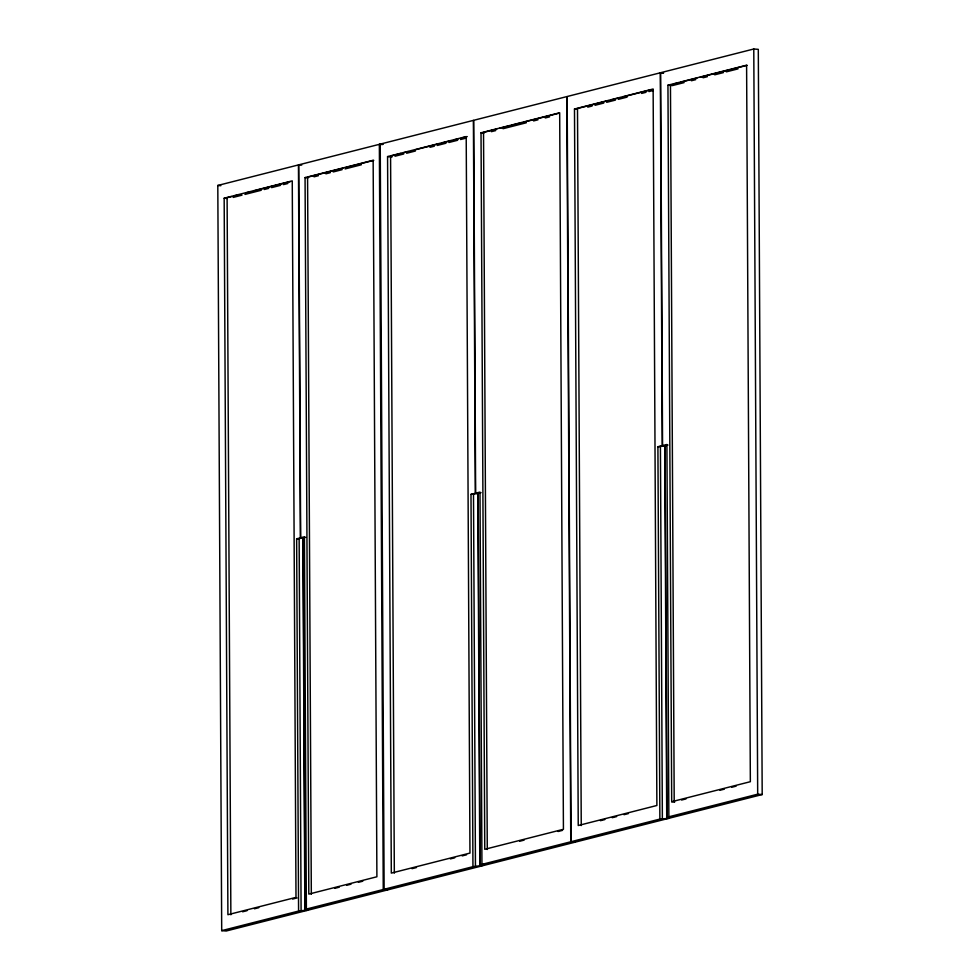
<?xml version="1.0" encoding="UTF-8"?>
<svg xmlns="http://www.w3.org/2000/svg" width="980" height="980" viewBox="0 0 980 980"><rect width="100%" height="100%" fill="white"/><g stroke="black" fill="none" stroke-linecap="round" stroke-linejoin="round"><path stroke-width="1.47" d="M306.875 910.469L226.221 931L221.701 930.645L217.805 185.453L298.459 164.922L301.718 165.093M382.372 144.562L379.358 144.329L298.704 164.861L300.652 537.738L304.425 536.783L306.373 909.085L308.884 909.281L305.111 910.249L303.163 537.934L305.674 537.297M380.228 144.109L473.401 120.381L475.349 493.271L470.988 494.373L472.948 866.688L384.123 889.289L380.228 144.109L383.241 144.342M663.325 73.035L660.324 72.79L567.151 96.518L571.046 841.71L575.566 842.053L668.74 818.337L659.871 819.096L571.046 841.71M665.065 445.802L662.566 445.606L660.606 72.716L753.779 49L758.3 49.355L762.195 794.547L669.022 818.263L667.025 818.104L665.065 445.802L667.98 445.055M224.163 198.205L292.248 180.871L295.997 897.374L227.911 914.708L224.163 198.205L227.176 198.438M305.062 177.601L373.147 160.267L376.896 876.769L308.81 894.103L305.062 177.601L308.075 177.833M387.566 156.604L466.211 136.575L469.959 853.078L391.314 873.107L387.566 156.604L392.074 156.947M481.021 132.802L559.678 112.774L563.427 829.288L484.769 849.305L481.021 132.802L484.034 133.035M574.488 109.013L653.133 88.984L656.882 805.486L578.237 825.515L574.488 109.013L577.49 109.246M667.944 85.211L746.601 65.195L750.349 781.697L671.692 801.714L667.944 85.211L672.464 85.566L684.114 82.602M231.513 196.588L227.103 197.715L230.864 914.793M234.465 195.841L238.875 194.714M246.225 192.839L250.635 191.725M253.575 190.978L290.337 181.606M342.865 168.242L307.573 177.221L311.322 894.299M345.805 167.494L354.625 165.24M357.565 164.493L373.748 160.377M392.049 155.722L400.894 153.468M403.846 152.709L408.268 151.594M415.643 149.707L439.236 143.705M442.176 142.958L451.021 140.704M453.973 139.956L458.395 138.829M461.347 138.07L467.24 136.575M496.799 129.054L483.532 132.423L487.281 849.501M499.751 128.294L508.596 126.04M511.536 125.293L520.392 123.039M523.332 122.292L546.926 116.289M549.878 115.53L558.723 113.288M608.457 100.622L577.502 108.498L581.25 825.577M611.41 99.874L620.254 97.62M623.207 96.861L651.222 89.731M673.395 84.084L677.817 82.957M680.769 82.21L696.988 78.082M699.941 77.334L727.956 70.192M730.896 69.445L747.115 65.317M233.118 197.421L241.999 195.167M244.963 194.407L261.243 190.267M264.196 189.507L268.643 188.381M271.595 187.621L280.476 185.367M283.441 184.607L287.875 183.481M314.017 176.829L318.463 175.69M325.862 173.815L330.297 172.676M333.261 171.929L342.143 169.663M345.107 168.915L361.387 164.763M394.989 156.212L403.723 153.983M406.639 153.248L415.385 151.018M429.951 147.306L434.312 146.204M437.227 145.457L445.974 143.227M448.877 142.492L457.623 140.263M460.539 139.528L466.358 138.045M491.36 131.675L495.733 130.561M503.022 128.711L526.321 122.77M533.598 120.92L537.971 119.805M545.26 117.955L549.621 116.841M587.743 107.138L592.104 106.024M595.019 105.289L603.754 103.059M606.669 102.312L615.416 100.095M618.319 99.347L627.065 97.13M641.63 93.419L646.004 92.304M648.907 91.569L653.28 90.454M691.39 80.752L695.763 79.637M703.052 77.775L707.413 76.673M714.702 74.811L723.436 72.594M726.352 71.846L738.001 68.882M221.701 930.645L298.582 911.069L296.634 538.767L303.163 537.934M481.94 864.385L570.764 841.783L566.857 96.591L473.683 120.307L475.643 493.197L479.992 492.083L481.94 864.385L484.451 864.581L480.102 865.695L478.154 493.393L481.058 492.646M659.871 819.096L657.911 446.782L662.272 445.68L664.783 445.876L666.731 818.178M662.566 445.606L666.914 444.491L668.862 816.806L671.374 817.002L667.025 818.104M296.634 538.767L302.918 538.008L304.866 910.31L298.582 911.069M470.988 494.373L477.86 493.467L479.808 865.769L472.948 866.688M657.911 446.782L664.783 445.876M242.624 911.792L247.034 910.665M254.384 908.803L258.806 907.676M292.628 899.064L297.038 897.937M334.854 888.309L339.264 887.194M346.614 885.32L351.024 884.193M358.386 882.319L362.796 881.204M412.017 868.672L416.451 867.545M450.359 858.909L454.781 857.782M462.156 855.908L466.578 854.781M519.719 841.244L524.141 840.117M558.049 831.493L562.483 830.366M600.422 820.701L604.844 819.574M612.218 817.7L616.641 816.573M624.015 814.698L628.437 813.572M681.578 800.035L686 798.908M719.908 790.284L724.33 789.157M731.705 787.271L736.127 786.156M306.373 909.085L383.254 889.509L387.774 889.865L307.12 910.408L304.866 910.31M668.862 816.806L757.687 794.192L762.195 794.547M660.606 72.716L663.619 72.961M217.805 185.453L220.819 185.698M475.643 493.197L478.154 493.393M475.349 493.271L477.86 493.467M671.692 801.714L674.706 801.959M570.764 841.783L575.272 842.126L482.111 865.855L480.102 865.695M479.808 865.769L481.817 865.928L388.644 889.644L384.123 889.289M753.779 49L757.687 794.192M670.455 84.831L674.203 801.922M660.324 72.79L662.272 445.68M660.422 446.978L662.37 819.292M473.499 494.569L475.447 866.884M390.579 156.09L394.327 873.168M379.358 144.329L383.254 889.509M298.459 164.922L300.407 537.799M299.145 538.963L301.093 911.265"/></g></svg>
